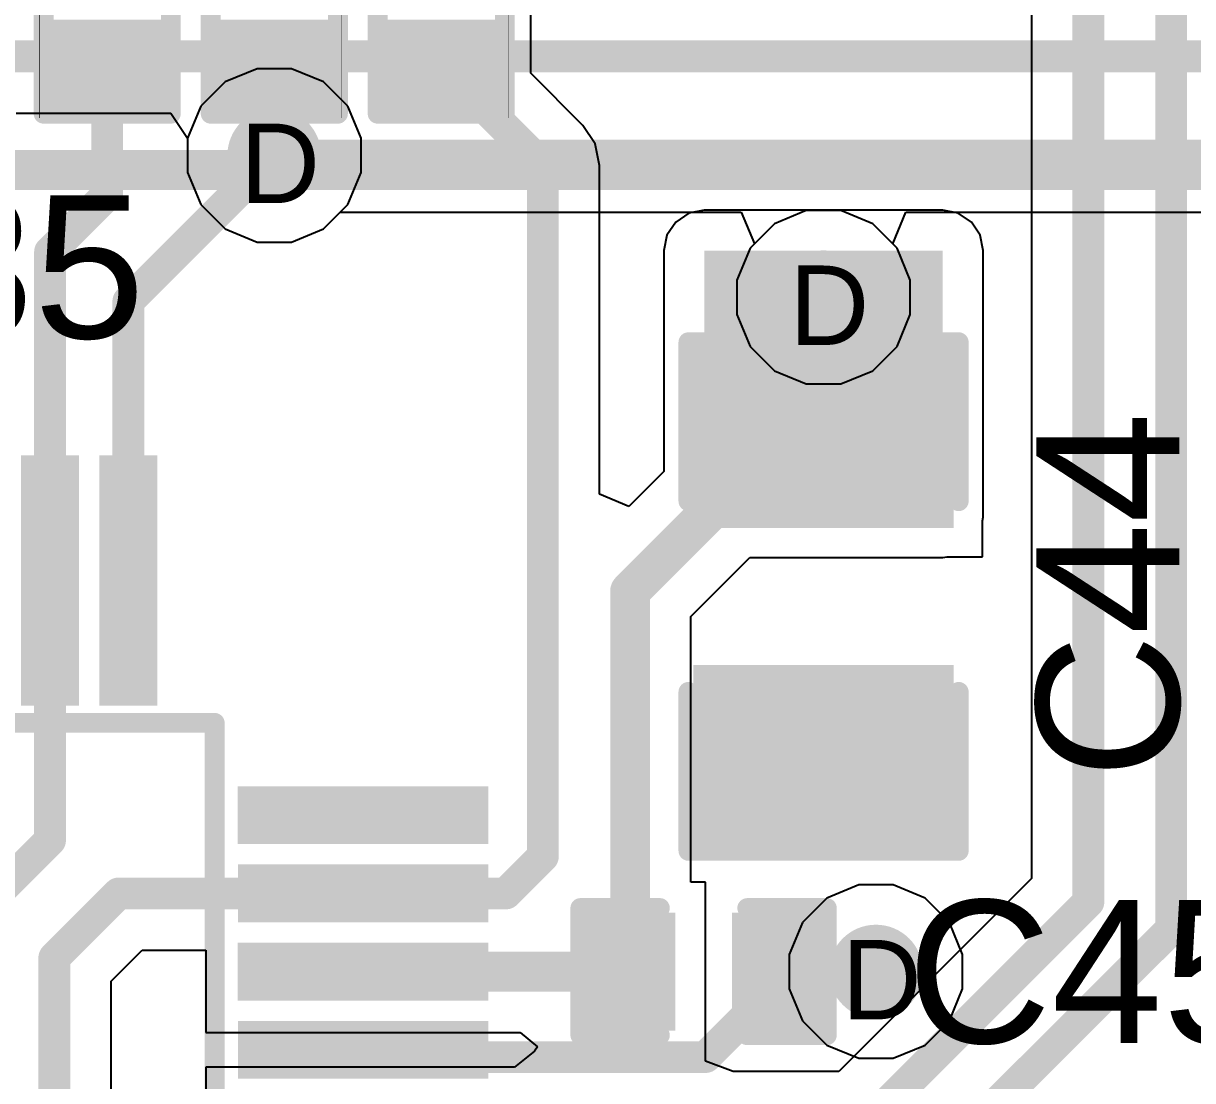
# Model space of a CAD drawing. Header units: inches. Extents: x -11 to 5428, y 0 to 5423.
# Drawn here: x 286.61 to 294.08, y 49.18 to 55.94 of the extents above; entities that cross this region are included whole.
import ezdxf

# ---------------------------------------------------------------- set-up
doc = ezdxf.new("R2010")
doc.units = ezdxf.units.IN
for name, color, linetype in [('Bottom Layer', 5, 'Continuous'), ('Dimension', 6, 'Continuous'), ('Drill Drawing', 1, 'Continuous'), ('GND', 16, 'Continuous'), ('PWR', 76, 'Continuous'), ('Top Layer', 1, 'Continuous'), ('Top Overlay', 2, 'Continuous'), ('Top Paste', 8, 'Continuous'), ('Top Solder', 216, 'Continuous'), ('Via Holes', 16, 'Continuous')]:
    doc.layers.add(name, color=color, linetype=linetype)
doc.styles.add('Arial', font='', dxfattribs={"height": 0.2})
doc.styles.get('Arial').set_extended_font_data('Arial')

# ---------------------------------------------------------------- blocks, each defined once
blk = doc.blocks.new('48_LQFP__7_7__616')
at = {"layer": 'Top Layer'}
for points in [[(4.99983506, -2.1148548), (4.99983506, -2.3848568), (3.49983806, -2.3848568), (3.49983806, -2.1148548)], [(4.99983506, -2.6151332), (4.99983506, -2.8851352), (3.49983806, -2.8851352), (3.49983806, -2.6151332)], [(1.38484356, -3.5000057), (1.38484356, -5.0000027), (1.11484156, -5.0000027), (1.11484156, -3.5000057)], [(1.88496956, -3.4999041), (1.88496956, -4.9999011), (1.61496756, -4.9999011), (1.61496756, -3.4999041)], [(2.38484156, -3.5000057), (2.38484156, -5.0000027), (2.11483956, -5.0000027), (2.11483956, -3.5000057)], [(2.88496756, -3.4999041), (2.88496756, -4.9999011), (2.61496556, -4.9999011), (2.61496556, -3.4999041)]]:
    blk.add_hatch(color=1, dxfattribs=at).paths.add_polyline_path(points)
at = {"layer": 'Top Paste'}
for points in [[(4.99983506, -2.1148548), (4.99983506, -2.3848568), (3.49983806, -2.3848568), (3.49983806, -2.1148548)], [(4.99983506, -2.6151332), (4.99983506, -2.8851352), (3.49983806, -2.8851352), (3.49983806, -2.6151332)], [(1.38484356, -3.5000057), (1.38484356, -5.0000027), (1.11484156, -5.0000027), (1.11484156, -3.5000057)], [(1.88496956, -3.4999041), (1.88496956, -4.9999011), (1.61496756, -4.9999011), (1.61496756, -3.4999041)], [(2.38484156, -3.5000057), (2.38484156, -5.0000027), (2.11483956, -5.0000027), (2.11483956, -3.5000057)], [(2.88496756, -3.4999041), (2.88496756, -4.9999011), (2.61496556, -4.9999011), (2.61496556, -3.4999041)]]:
    blk.add_hatch(color=8, dxfattribs=at).paths.add_polyline_path(points)
at = {"layer": 'Top Solder'}
for points in [[(5.049847659999999, -2.0648422), (5.049847659999999, -2.4348694), (3.44982546, -2.4348694), (3.44982546, -2.0648422)], [(5.049847659999999, -2.5651206), (5.049847659999999, -2.9351478), (3.44982546, -2.9351478), (3.44982546, -2.5651206)], [(1.43485616, -3.449993099999999), (1.43485616, -5.0500153), (1.06482896, -5.0500153), (1.06482896, -3.449993099999999)], [(1.93498216, -3.4498915), (1.93498216, -5.0499137), (1.56495496, -5.0499137), (1.56495496, -3.4498915)], [(2.43485416, -3.449993099999999), (2.43485416, -5.0500153), (2.06482696, -5.0500153), (2.06482696, -3.449993099999999)], [(2.93498016, -3.4498915), (2.93498016, -5.0499137), (2.56495296, -5.0499137), (2.56495296, -3.4498915)]]:
    blk.add_hatch(color=216, dxfattribs=at).paths.add_polyline_path(points)
at = {"layer": 'Top Overlay'}
for points in [[(3.34011016, 2.8955746, 0.127, 0.127, 0), (3.34011016, -3.3020254, 0.127, 0.127, 0)], [(-3.31468984, -3.3020254, 0.127, 0.127, 0), (3.34011016, -3.3020254, 0.127, 0.127, 0)]]:
    blk.add_lwpolyline(points, format="xyseb", dxfattribs=at)
blk.add_lwpolyline([(3.308360159999999, -3.3020254, 0.0635, 0.0635, 1), (3.37186016, -3.3020254, 0.0635, 0.0635, 1)], format="xyseb", close=True, dxfattribs=at)
blk.add_lwpolyline([(3.308360159999999, -3.3020254, 0.0635, 0.0635, 1), (3.37186016, -3.3020254, 0.0635, 0.0635, 1)], format="xyseb", close=True, dxfattribs=at)
blk = doc.blocks.new('R___0402_687')
at = {"layer": 'Top Layer'}
for points in [[(-0.6984872999999999, -0.3175025400000001), (-0.6984872999999999, 0.31749746), (-0.2412873000000001, 0.31749746), (-0.2412872999999999, -0.3175025399999999)], [(0.2413127000000001, -0.3175025400000001), (0.2413126999999999, 0.31749746), (0.6985127, 0.31749746), (0.6985127, -0.3175025399999999)]]:
    blk.add_hatch(color=1, dxfattribs=at).paths.add_polyline_path(points)
at = {"layer": 'Top Paste'}
for points in [[(-0.6984872999999999, -0.3175025400000001), (-0.6984872999999999, 0.31749746), (-0.2412873000000001, 0.31749746), (-0.2412872999999999, -0.3175025399999999)], [(0.2413127000000001, -0.3175025400000001), (0.2413126999999999, 0.31749746), (0.6985127, 0.31749746), (0.6985127, -0.3175025399999999)]]:
    blk.add_hatch(color=8, dxfattribs=at).paths.add_polyline_path(points)
at = {"layer": 'Top Solder'}
for points in [[(-0.75348846, -0.3725037), (-0.75348846, 0.3724986199999999), (-0.1862861400000001, 0.3724986200000001), (-0.1862861399999999, -0.3725036999999999)], [(0.1863115400000001, -0.3725037), (0.1863115399999999, 0.3724986199999999), (0.7535138599999999, 0.3724986200000001), (0.7535138599999999, -0.3725036999999999)]]:
    blk.add_hatch(color=216, dxfattribs=at).paths.add_polyline_path(points)
at = {"layer": 'Top Overlay'}
for points in [[(0.7874127, 0.40639746, 0.127, 0.127, 0), (-0.7873872999999999, 0.40639746, 0.127, 0.127, 0)], [(-0.7873872999999999, -0.40640254, 0.127, 0.127, 0), (-0.7873872999999999, 0.40639746, 0.127, 0.127, 0)], [(0.7874127, -0.40640254, 0.127, 0.127, 0), (0.7874127, 0.40639746, 0.127, 0.127, 0)], [(0.7874127, -0.40640254, 0.127, 0.127, 0), (-0.7873872999999999, -0.40640254, 0.127, 0.127, 0)], [(0.8128126999999999, -0.43180254, 0.0032258, 0.0032258, 0), (-0.8127873, -0.43180254, 0.0032258, 0.0032258, 0)]]:
    blk.add_lwpolyline(points, format="xyseb", dxfattribs=at)
for points in [[(-0.8191373, 0.40639746, 0.0635, 0.0635, 1), (-0.7556373, 0.40639746, 0.0635, 0.0635, 1)], [(-0.8191373, 0.40639746, 0.0635, 0.0635, 1), (-0.7556373, 0.40639746, 0.0635, 0.0635, 1)], [(0.7556626999999999, 0.40639746, 0.0635, 0.0635, 1), (0.8191627, 0.40639746, 0.0635, 0.0635, 1)], [(0.7556626999999999, 0.40639746, 0.0635, 0.0635, 1), (0.8191627, 0.40639746, 0.0635, 0.0635, 1)], [(-0.8191373, -0.40640254, 0.0635, 0.0635, 1), (-0.7556373, -0.40640254, 0.0635, 0.0635, 1)], [(-0.8191373, -0.40640254, 0.0635, 0.0635, 1), (-0.7556373, -0.40640254, 0.0635, 0.0635, 1)], [(0.7556626999999999, -0.40640254, 0.0635, 0.0635, 1), (0.8191627, -0.40640254, 0.0635, 0.0635, 1)], [(0.7556626999999999, -0.40640254, 0.0635, 0.0635, 1), (0.8191627, -0.40640254, 0.0635, 0.0635, 1)], [(-0.8135924800000001, -0.43180254, 0.0016129, 0.0016129, 1), (-0.8119821199999999, -0.43180254, 0.0016129, 0.0016129, 1)], [(0.8120075199999999, -0.43180254, 0.0016129, 0.0016129, 1), (0.8136178799999999, -0.43180254, 0.0016129, 0.0016129, 1)]]:
    blk.add_lwpolyline(points, format="xyseb", close=True, dxfattribs=at)
blk = doc.blocks.new('R___0402_691')
at = {"layer": 'Top Layer'}
for points in [[(-0.6985127, -0.3175254), (-0.6985127, 0.3174746), (-0.2413126999999999, 0.3174746), (-0.2413127, -0.3175254)], [(0.2412873, -0.3175254), (0.2412873, 0.3174746), (0.6984872999999999, 0.3174746), (0.6984872999999999, -0.3175254)]]:
    blk.add_hatch(color=1, dxfattribs=at).paths.add_polyline_path(points)
at = {"layer": 'Top Paste'}
for points in [[(-0.6985127, -0.3175254), (-0.6985127, 0.3174746), (-0.2413126999999999, 0.3174746), (-0.2413127, -0.3175254)], [(0.2412873, -0.3175254), (0.2412873, 0.3174746), (0.6984872999999999, 0.3174746), (0.6984872999999999, -0.3175254)]]:
    blk.add_hatch(color=8, dxfattribs=at).paths.add_polyline_path(points)
at = {"layer": 'Top Solder'}
for points in [[(-0.7535138599999999, -0.37252656), (-0.7535138599999999, 0.37247576), (-0.18631154, 0.37247576), (-0.18631154, -0.37252656)], [(0.18628614, -0.37252656), (0.18628614, 0.37247576), (0.75348846, 0.37247576), (0.75348846, -0.37252656)]]:
    blk.add_hatch(color=216, dxfattribs=at).paths.add_polyline_path(points)
at = {"layer": 'Top Overlay'}
for points in [[(-0.7874127, 0.4063746, 0.127, 0.127, 0), (0.7873872999999999, 0.4063746, 0.127, 0.127, 0)], [(-0.7874127, 0.4063746, 0.127, 0.127, 0), (-0.7874127, -0.4064254, 0.127, 0.127, 0)], [(0.7873872999999999, 0.4063746, 0.127, 0.127, 0), (0.7873872999999999, -0.4064254, 0.127, 0.127, 0)], [(-0.7874127, -0.4064254, 0.127, 0.127, 0), (0.7873872999999999, -0.4064254, 0.127, 0.127, 0)], [(-0.8128126999999999, -0.4318254, 0.0032258, 0.0032258, 0), (0.8127873, -0.4318254, 0.0032258, 0.0032258, 0)]]:
    blk.add_lwpolyline(points, format="xyseb", dxfattribs=at)
for points in [[(-0.8191627, 0.4063746, 0.0635, 0.0635, 1), (-0.7556626999999999, 0.4063746, 0.0635, 0.0635, 1)], [(-0.8191627, 0.4063746, 0.0635, 0.0635, 1), (-0.7556626999999999, 0.4063746, 0.0635, 0.0635, 1)], [(0.7556373, 0.4063746, 0.0635, 0.0635, 1), (0.8191373, 0.4063746, 0.0635, 0.0635, 1)], [(0.7556373, 0.4063746, 0.0635, 0.0635, 1), (0.8191373, 0.4063746, 0.0635, 0.0635, 1)], [(-0.8191627, -0.4064254, 0.0635, 0.0635, 1), (-0.7556626999999999, -0.4064254, 0.0635, 0.0635, 1)], [(-0.8191627, -0.4064254, 0.0635, 0.0635, 1), (-0.7556626999999999, -0.4064254, 0.0635, 0.0635, 1)], [(0.7556373, -0.4064254, 0.0635, 0.0635, 1), (0.8191373, -0.4064254, 0.0635, 0.0635, 1)], [(0.7556373, -0.4064254, 0.0635, 0.0635, 1), (0.8191373, -0.4064254, 0.0635, 0.0635, 1)], [(-0.8136178799999999, -0.4318254, 0.0016129, 0.0016129, 1), (-0.8120075199999999, -0.4318254, 0.0016129, 0.0016129, 1)], [(0.8119821199999999, -0.4318254, 0.0016129, 0.0016129, 1), (0.8135924800000001, -0.4318254, 0.0016129, 0.0016129, 1)]]:
    blk.add_lwpolyline(points, format="xyseb", close=True, dxfattribs=at)
blk = doc.blocks.new('R___0402_692')
at = {"layer": 'Top Layer'}
for points in [[(-0.6985127, -0.3175254), (-0.6985127, 0.3174746), (-0.2413126999999999, 0.3174746), (-0.2413127, -0.3175254)], [(0.2412873, -0.3175254), (0.2412873, 0.3174746), (0.6984872999999999, 0.3174746), (0.6984872999999999, -0.3175254)]]:
    blk.add_hatch(color=1, dxfattribs=at).paths.add_polyline_path(points)
at = {"layer": 'Top Paste'}
for points in [[(-0.6985127, -0.3175254), (-0.6985127, 0.3174746), (-0.2413126999999999, 0.3174746), (-0.2413127, -0.3175254)], [(0.2412873, -0.3175254), (0.2412873, 0.3174746), (0.6984872999999999, 0.3174746), (0.6984872999999999, -0.3175254)]]:
    blk.add_hatch(color=8, dxfattribs=at).paths.add_polyline_path(points)
at = {"layer": 'Top Solder'}
for points in [[(-0.7535138599999999, -0.37252656), (-0.7535138599999999, 0.37247576), (-0.18631154, 0.37247576), (-0.18631154, -0.37252656)], [(0.18628614, -0.37252656), (0.18628614, 0.37247576), (0.75348846, 0.37247576), (0.75348846, -0.37252656)]]:
    blk.add_hatch(color=216, dxfattribs=at).paths.add_polyline_path(points)
at = {"layer": 'Top Overlay'}
for points in [[(-0.7874127, 0.4063746, 0.127, 0.127, 0), (0.7873872999999999, 0.4063746, 0.127, 0.127, 0)], [(-0.7874127, 0.4063746, 0.127, 0.127, 0), (-0.7874127, -0.4064254, 0.127, 0.127, 0)], [(0.7873872999999999, 0.4063746, 0.127, 0.127, 0), (0.7873872999999999, -0.4064254, 0.127, 0.127, 0)], [(-0.7874127, -0.4064254, 0.127, 0.127, 0), (0.7873872999999999, -0.4064254, 0.127, 0.127, 0)], [(-0.8128126999999999, -0.4318254, 0.0032258, 0.0032258, 0), (0.8127873, -0.4318254, 0.0032258, 0.0032258, 0)]]:
    blk.add_lwpolyline(points, format="xyseb", dxfattribs=at)
for points in [[(-0.8191627, 0.4063746, 0.0635, 0.0635, 1), (-0.7556626999999999, 0.4063746, 0.0635, 0.0635, 1)], [(-0.8191627, 0.4063746, 0.0635, 0.0635, 1), (-0.7556626999999999, 0.4063746, 0.0635, 0.0635, 1)], [(0.7556373, 0.4063746, 0.0635, 0.0635, 1), (0.8191373, 0.4063746, 0.0635, 0.0635, 1)], [(0.7556373, 0.4063746, 0.0635, 0.0635, 1), (0.8191373, 0.4063746, 0.0635, 0.0635, 1)], [(-0.8191627, -0.4064254, 0.0635, 0.0635, 1), (-0.7556626999999999, -0.4064254, 0.0635, 0.0635, 1)], [(-0.8191627, -0.4064254, 0.0635, 0.0635, 1), (-0.7556626999999999, -0.4064254, 0.0635, 0.0635, 1)], [(0.7556373, -0.4064254, 0.0635, 0.0635, 1), (0.8191373, -0.4064254, 0.0635, 0.0635, 1)], [(0.7556373, -0.4064254, 0.0635, 0.0635, 1), (0.8191373, -0.4064254, 0.0635, 0.0635, 1)], [(-0.8136178799999999, -0.4318254, 0.0016129, 0.0016129, 1), (-0.8120075199999999, -0.4318254, 0.0016129, 0.0016129, 1)], [(0.8119821199999999, -0.4318254, 0.0016129, 0.0016129, 1), (0.8135924800000001, -0.4318254, 0.0016129, 0.0016129, 1)]]:
    blk.add_lwpolyline(points, format="xyseb", close=True, dxfattribs=at)
blk = doc.blocks.new('C___0402_799')
at = {"layer": 'Top Layer'}
for points in [[(-0.6984898399999999, -0.3175254), (-0.6984898399999999, 0.3174746), (-0.2412898399999999, 0.3174746), (-0.24128984, -0.3175254)], [(0.24131016, -0.3175254), (0.24131016, 0.3174746), (0.69851016, 0.3174746), (0.69851016, -0.3175254)]]:
    blk.add_hatch(color=1, dxfattribs=at).paths.add_polyline_path(points)
at = {"layer": 'Top Paste'}
for points in [[(-0.6984898399999999, -0.3175254), (-0.6984898399999999, 0.3174746), (-0.2412898399999999, 0.3174746), (-0.24128984, -0.3175254)], [(0.24131016, -0.3175254), (0.24131016, 0.3174746), (0.69851016, 0.3174746), (0.69851016, -0.3175254)]]:
    blk.add_hatch(color=8, dxfattribs=at).paths.add_polyline_path(points)
at = {"layer": 'Top Solder'}
for points in [[(-0.75848972, -0.37752528), (-0.75848972, 0.3774744799999999), (-0.1812899599999999, 0.3774744799999999), (-0.18128996, -0.37752528)], [(0.1813102799999999, -0.37752528), (0.18131028, 0.3774744799999999), (0.75851004, 0.3774744799999999), (0.75851004, -0.37752528)]]:
    blk.add_hatch(color=216, dxfattribs=at).paths.add_polyline_path(points)
at = {"layer": 'Top Overlay'}
for points in [[(-0.7873898399999999, 0.4063746, 0.127, 0.127, 0), (-0.7873898399999999, -0.4064254, 0.127, 0.127, 0)], [(-0.27938984, 0.4063746, 0.127, 0.127, 0), (-0.7873898399999999, 0.4063746, 0.127, 0.127, 0)], [(0.78741016, 0.4063746, 0.127, 0.127, 0), (0.27941016, 0.4063746, 0.127, 0.127, 0)], [(0.78741016, 0.4063746, 0.127, 0.127, 0), (0.78741016, -0.4064254, 0.127, 0.127, 0)], [(-0.27938984, -0.4064254, 0.127, 0.127, 0), (-0.7873898399999999, -0.4064254, 0.127, 0.127, 0)], [(0.78741016, -0.4064254, 0.127, 0.127, 0), (0.27941016, -0.4064254, 0.127, 0.127, 0)]]:
    blk.add_lwpolyline(points, format="xyseb", dxfattribs=at)
for points in [[(-0.8191398400000001, 0.4063746, 0.0635, 0.0635, 1), (-0.75563984, 0.4063746, 0.0635, 0.0635, 1)], [(-0.8191398400000001, 0.4063746, 0.0635, 0.0635, 1), (-0.75563984, 0.4063746, 0.0635, 0.0635, 1)], [(-0.3111398399999999, 0.4063746, 0.0635, 0.0635, 1), (-0.24763984, 0.4063746, 0.0635, 0.0635, 1)], [(0.24766016, 0.4063746, 0.0635, 0.0635, 1), (0.31116016, 0.4063746, 0.0635, 0.0635, 1)], [(0.7556601599999999, 0.4063746, 0.0635, 0.0635, 1), (0.8191601599999999, 0.4063746, 0.0635, 0.0635, 1)], [(0.7556601599999999, 0.4063746, 0.0635, 0.0635, 1), (0.8191601599999999, 0.4063746, 0.0635, 0.0635, 1)], [(-0.8191398400000001, -0.4064254, 0.0635, 0.0635, 1), (-0.75563984, -0.4064254, 0.0635, 0.0635, 1)], [(-0.8191398400000001, -0.4064254, 0.0635, 0.0635, 1), (-0.75563984, -0.4064254, 0.0635, 0.0635, 1)], [(-0.3111398399999999, -0.4064254, 0.0635, 0.0635, 1), (-0.24763984, -0.4064254, 0.0635, 0.0635, 1)], [(0.24766016, -0.4064254, 0.0635, 0.0635, 1), (0.31116016, -0.4064254, 0.0635, 0.0635, 1)], [(0.7556601599999999, -0.4064254, 0.0635, 0.0635, 1), (0.8191601599999999, -0.4064254, 0.0635, 0.0635, 1)], [(0.7556601599999999, -0.4064254, 0.0635, 0.0635, 1), (0.8191601599999999, -0.4064254, 0.0635, 0.0635, 1)]]:
    blk.add_lwpolyline(points, format="xyseb", close=True, dxfattribs=at)
blk = doc.blocks.new('C___0805_800')
at = {"layer": 'Top Layer'}
for points in [[(-1.52398984, 0.7619746), (-0.5079898399999999, 0.7619746), (-0.5079898399999999, -0.7620254), (-1.52398984, -0.7620254)], [(0.50801016, 0.7619746), (1.52401016, 0.7619746), (1.52401016, -0.7620254), (0.50801016, -0.7620254)]]:
    blk.add_hatch(color=1, dxfattribs=at).paths.add_polyline_path(points)
at = {"layer": 'Top Paste'}
for points in [[(-1.52398984, 0.7619746), (-0.5079898399999999, 0.7619746), (-0.5079898399999999, -0.7620254), (-1.52398984, -0.7620254)], [(0.50801016, 0.7619746), (1.52401016, 0.7619746), (1.52401016, -0.7620254), (0.50801016, -0.7620254)]]:
    blk.add_hatch(color=8, dxfattribs=at).paths.add_polyline_path(points)
at = {"layer": 'Top Solder'}
for points in [[(-1.5939897, 0.8319744600000001), (-0.43798998, 0.8319744600000001), (-0.43798998, -0.8320252599999999), (-1.5939897, -0.8320252599999999)], [(0.4380103, 0.8319744600000001), (1.59401002, 0.8319744600000001), (1.59401002, -0.8320252599999999), (0.4380103, -0.8320252599999999)]]:
    blk.add_hatch(color=216, dxfattribs=at).paths.add_polyline_path(points)
at = {"layer": 'Top Overlay'}
for points in [[(-1.62558984, 0.8635746, 0.127, 0.127, 0), (-1.62558984, -0.8636254, 0.127, 0.127, 0)], [(-1.62558984, 0.8635746, 0.127, 0.127, 0), (-0.6095898399999999, 0.8635746, 0.127, 0.127, 0)], [(0.60961016, 0.8635746, 0.127, 0.127, 0), (1.62561016, 0.8635746, 0.127, 0.127, 0)], [(1.62561016, 0.8635746, 0.127, 0.127, 0), (1.62561016, -0.8636254, 0.127, 0.127, 0)], [(-1.62558984, -0.8636254, 0.127, 0.127, 0), (-0.6095898399999999, -0.8636254, 0.127, 0.127, 0)], [(0.60961016, -0.8636254, 0.127, 0.127, 0), (1.62561016, -0.8636254, 0.127, 0.127, 0)]]:
    blk.add_lwpolyline(points, format="xyseb", dxfattribs=at)
for points in [[(-1.65733984, 0.8635746, 0.0635, 0.0635, 1), (-1.59383984, 0.8635746, 0.0635, 0.0635, 1)], [(-1.65733984, 0.8635746, 0.0635, 0.0635, 1), (-1.59383984, 0.8635746, 0.0635, 0.0635, 1)], [(-0.64133984, 0.8635746, 0.0635, 0.0635, 1), (-0.5778398399999999, 0.8635746, 0.0635, 0.0635, 1)], [(0.57786016, 0.8635746, 0.0635, 0.0635, 1), (0.64136016, 0.8635746, 0.0635, 0.0635, 1)], [(1.59386016, 0.8635746, 0.0635, 0.0635, 1), (1.65736016, 0.8635746, 0.0635, 0.0635, 1)], [(1.59386016, 0.8635746, 0.0635, 0.0635, 1), (1.65736016, 0.8635746, 0.0635, 0.0635, 1)], [(-1.65733984, -0.8636254, 0.0635, 0.0635, 1), (-1.59383984, -0.8636254, 0.0635, 0.0635, 1)], [(-1.65733984, -0.8636254, 0.0635, 0.0635, 1), (-1.59383984, -0.8636254, 0.0635, 0.0635, 1)], [(-0.64133984, -0.8636254, 0.0635, 0.0635, 1), (-0.5778398399999999, -0.8636254, 0.0635, 0.0635, 1)], [(0.57786016, -0.8636254, 0.0635, 0.0635, 1), (0.64136016, -0.8636254, 0.0635, 0.0635, 1)], [(1.59386016, -0.8636254, 0.0635, 0.0635, 1), (1.65736016, -0.8636254, 0.0635, 0.0635, 1)], [(1.59386016, -0.8636254, 0.0635, 0.0635, 1), (1.65736016, -0.8636254, 0.0635, 0.0635, 1)]]:
    blk.add_lwpolyline(points, format="xyseb", close=True, dxfattribs=at)

msp = doc.modelspace()

# ---------------------------------------------------------------- hatches: boundary and pattern name
at = {"layer": 'Bottom Layer'}
h = msp.add_hatch(color=5, dxfattribs=at)
edge = h.paths.add_edge_path()
edge.add_arc((288.2090375, 55.09325278), 0.2999994, 0, 360)
h = msp.add_hatch(color=5, dxfattribs=at)
edge = h.paths.add_edge_path()
edge.add_arc((291.7190127, 54.1862137), 0.2999994, 0, 360)
h = msp.add_hatch(color=5, dxfattribs=at)
edge = h.paths.add_edge_path()
edge.add_arc((292.0536831, 49.8753765), 0.2999994, 0, 360)
at = {"layer": 'GND'}
h = msp.add_hatch(color=16, dxfattribs=at)
edge = h.paths.add_edge_path()
edge.add_arc((288.2090375, 55.09325278), 0.2999994, 0, 360)
h = msp.add_hatch(color=16, dxfattribs=at)
edge = h.paths.add_edge_path()
edge.add_arc((291.7190127, 54.1862137), 0.2999994, 0, 360)
h = msp.add_hatch(color=16, dxfattribs=at)
edge = h.paths.add_edge_path()
edge.add_arc((292.0536831, 49.8753765), 0.2999994, 0, 360)
at = {"layer": 'PWR'}
h = msp.add_hatch(color=76, dxfattribs=at)
edge = h.paths.add_edge_path()
edge.add_arc((288.2090375, 55.09325278), 0.2999994, 0, 360)
h = msp.add_hatch(color=76, dxfattribs=at)
edge = h.paths.add_edge_path()
edge.add_arc((291.7190127, 54.1862137), 0.2999994, 0, 360)
h = msp.add_hatch(color=76, dxfattribs=at)
edge = h.paths.add_edge_path()
edge.add_arc((292.0536831, 49.8753765), 0.2999994, 0, 360)
at = {"layer": 'Top Layer'}
h = msp.add_hatch(color=1, dxfattribs=at)
edge = h.paths.add_edge_path()
edge.add_arc((288.2090375, 55.09325278), 0.2999994, 0, 360)
msp.add_hatch(color=1, dxfattribs=at).paths.add_polyline_path([(290.9570127, 52.7812127), (292.4810127, 52.7812127), (292.4810127, 54.48431317999999), (290.9570127, 54.48431317999999)])
h = msp.add_hatch(color=1, dxfattribs=at)
edge = h.paths.add_edge_path()
edge.add_arc((291.7190127, 54.1862137), 0.2999994, 0, 360)
h = msp.add_hatch(color=1, dxfattribs=at)
edge = h.paths.add_edge_path()
edge.add_arc((292.0536831, 49.8753765), 0.2999994, 0, 360)
at = {"layer": 'Via Holes'}
h = msp.add_hatch(color=7, dxfattribs=at)
edge = h.paths.add_edge_path()
edge.add_arc((288.2090375, 55.09325278), 0.1499997, 0, 360)
h = msp.add_hatch(color=7, dxfattribs=at)
edge = h.paths.add_edge_path()
edge.add_arc((291.7190127, 54.1862137), 0.1499997, 0, 360)
h = msp.add_hatch(color=7, dxfattribs=at)
edge = h.paths.add_edge_path()
edge.add_arc((292.0536831, 49.8753765), 0.1499997, 0, 360)

# ---------------------------------------------------------------- linework, layer by layer
at = {"layer": 'Bottom Layer'}
for p, q in [((286.55946498, 55.3641006), (287.54769262, 55.3641006)), ((287.54769262, 55.3641006), (287.6550381, 55.20344814)), ((287.6550381, 55.20344814), (287.6550381, 54.98305488)), ((287.6550381, 54.98305488), (287.7393788, 54.77943832)), ((287.7393788, 54.77943832), (287.89522304, 54.62359408)), ((288.52285196, 54.62359408), (288.62994344, 54.73068555999999)), ((288.62994344, 54.73068555999999), (291.19264088, 54.73068555999999)), ((291.19264088, 54.73068555999999), (291.2768114, 54.52748556)), ((292.161214, 54.52748556), (292.24538452, 54.73068555999999)), ((292.24538452, 54.73068555999999), (303.60779004, 54.73068555999999)), ((287.89522304, 54.62359408), (288.0988396, 54.53925338)), ((288.3192354, 54.53925338), (288.52285196, 54.62359408)), ((288.0988396, 54.53925338), (288.3192354, 54.53925338)), ((291.249354, 54.50002816), (291.1650133, 54.2964116)), ((291.2768114, 54.52748556), (291.249354, 54.50002816)), ((292.1886714, 54.50002816), (292.161214, 54.52748556)), ((292.2730121, 54.2964116), (292.1886714, 54.50002816)), ((291.1650133, 54.2964116), (291.1650133, 54.07601579999999)), ((292.2730121, 54.07601579999999), (292.2730121, 54.2964116)), ((291.1650133, 54.07601579999999), (291.249354, 53.87239924)), ((292.1886714, 53.87239924), (292.2730121, 54.07601579999999)), ((291.249354, 53.87239924), (291.40519824, 53.716555)), ((292.03282716, 53.716555), (292.1886714, 53.87239924)), ((291.40519824, 53.716555), (291.6088148, 53.6322143)), ((291.8292106, 53.6322143), (292.03282716, 53.716555)), ((291.6088148, 53.6322143), (291.8292106, 53.6322143))]:
    msp.add_line(p, q, dxfattribs=at)
for points in [[(286.40928494, 55.72666782, 0.2032, 0.2032, 0), (304.06435758, 55.72666782, 0.2032, 0.2032, 0)], [(288.2090375, 55.09325278, 0.2032, 0.2032, 0), (303.75797262, 55.09325278, 0.2032, 0.2032, 0)]]:
    msp.add_lwpolyline(points, format="xyseb", dxfattribs=at)
msp.add_lwpolyline([(288.1582375, 55.09325278, 0.1016, 0.1016, 1), (288.2598374999999, 55.09325278, 0.1016, 0.1016, 1)], format="xyseb", close=True, dxfattribs=at)
at = {"layer": 'Dimension'}
msp.add_lwpolyline([(0, 55.00001446, 0.254, 0.254, 0), (344.00002574, 55.00001446, 0.254, 0.254, 0)], format="xyseb", dxfattribs=at)
at = {"layer": 'GND'}
for p, q in [((288.0988396, 55.64725218), (287.89522304, 55.56291148)), ((288.3192354, 55.64725218), (288.0988396, 55.64725218)), ((288.52285196, 55.56291148), (288.3192354, 55.64725218)), ((287.89522304, 55.56291148), (287.7393788, 55.40706723999999)), ((288.6786962, 55.40706723999999), (288.52285196, 55.56291148)), ((287.7393788, 55.40706723999999), (287.6550381, 55.20345068)), ((288.7630369, 55.20345068), (288.6786962, 55.40706723999999)), ((287.6550381, 55.20345068), (287.6550381, 54.98305488)), ((288.7630369, 54.98305488), (288.7630369, 55.20345068)), ((287.6550381, 54.98305488), (287.7393788, 54.77943832)), ((288.6786962, 54.77943832), (288.7630369, 54.98305488)), ((287.7393788, 54.77943832), (287.89522304, 54.62359408)), ((288.52285196, 54.62359408), (288.6786962, 54.77943832)), ((291.6088148, 54.7402131), (291.40519824, 54.6558724)), ((291.8292106, 54.7402131), (291.6088148, 54.7402131)), ((292.03282716, 54.6558724), (291.8292106, 54.7402131)), ((287.89522304, 54.62359408), (288.0988396, 54.53925338)), ((288.3192354, 54.53925338), (288.52285196, 54.62359408)), ((291.40519824, 54.6558724), (291.249354, 54.50002816)), ((292.1886714, 54.50002816), (292.03282716, 54.6558724)), ((288.0988396, 54.53925338), (288.3192354, 54.53925338)), ((291.249354, 54.50002816), (291.1650133, 54.2964116)), ((292.2730121, 54.2964116), (292.1886714, 54.50002816)), ((291.1650133, 54.2964116), (291.1650133, 54.07601579999999)), ((292.2730121, 54.07601579999999), (292.2730121, 54.2964116)), ((291.1650133, 54.07601579999999), (291.249354, 53.87239924)), ((292.1886714, 53.87239924), (292.2730121, 54.07601579999999)), ((291.249354, 53.87239924), (291.40519824, 53.716555)), ((292.03282716, 53.716555), (292.1886714, 53.87239924)), ((291.40519824, 53.716555), (291.6088148, 53.6322143)), ((291.8292106, 53.6322143), (292.03282716, 53.716555)), ((291.6088148, 53.6322143), (291.8292106, 53.6322143))]:
    msp.add_line(p, q, dxfattribs=at)
at = {"layer": 'PWR'}
for p, q in [((288.0988396, 55.64725218), (287.89522304, 55.56291148)), ((288.3192354, 55.64725218), (288.0988396, 55.64725218)), ((288.52285196, 55.56291148), (288.3192354, 55.64725218)), ((287.89522304, 55.56291148), (287.7393788, 55.40706723999999)), ((288.6786962, 55.40706723999999), (288.52285196, 55.56291148)), ((287.7393788, 55.40706723999999), (287.6550381, 55.20345068)), ((288.7630369, 55.20345068), (288.6786962, 55.40706723999999)), ((287.6550381, 55.20345068), (287.6550381, 54.98305488)), ((288.7630369, 54.98305488), (288.7630369, 55.20345068)), ((287.6550381, 54.98305488), (287.7393788, 54.77943832)), ((288.6786962, 54.77943832), (288.7630369, 54.98305488)), ((287.7393788, 54.77943832), (287.89522304, 54.62359408)), ((288.52285196, 54.62359408), (288.6786962, 54.77943832)), ((287.89522304, 54.62359408), (288.0988396, 54.53925338)), ((288.3192354, 54.53925338), (288.52285196, 54.62359408)), ((288.0988396, 54.53925338), (288.3192354, 54.53925338)), ((291.9434852, 50.4293759), (291.73986864, 50.3450352)), ((292.163881, 50.4293759), (291.9434852, 50.4293759)), ((292.3674975599999, 50.3450352), (292.163881, 50.4293759)), ((291.73986864, 50.3450352), (291.5840244, 50.18919096)), ((292.5233418, 50.18919096), (292.3674975599999, 50.3450352)), ((291.5840244, 50.18919096), (291.4996837, 49.9855744)), ((292.6076825, 49.9855744), (292.5233418, 50.18919096)), ((291.4996837, 49.9855744), (291.4996837, 49.7651786)), ((292.6076825, 49.7651786), (292.6076825, 49.9855744)), ((291.4996837, 49.7651786), (291.5840244, 49.56156204)), ((292.5233418, 49.56156204), (292.6076825, 49.7651786)), ((291.5840244, 49.56156204), (291.73986864, 49.4057178)), ((292.3674975599999, 49.4057178), (292.5233418, 49.56156204)), ((291.73986864, 49.4057178), (291.9434852, 49.3213771)), ((292.163881, 49.3213771), (292.3674975599999, 49.4057178)), ((291.9434852, 49.3213771), (292.163881, 49.3213771))]:
    msp.add_line(p, q, dxfattribs=at)
at = {"layer": 'Top Layer'}
for p, q in [((289.8473375, 55.61846889999999), (289.8473375, 56.15981909999999)), ((293.04885764, 56.09476716), (293.04885764, 50.47065598)), ((290.18142878, 55.28437508), (289.8473375, 55.61846889999999)), ((290.1814364, 55.28437), (290.18142878, 55.28437508)), ((290.26002908, 55.16674259999999), (290.1814364, 55.28437)), ((290.28763126, 55.02799509999999), (290.26002908, 55.16674259999999)), ((290.28762872, 55.0279824), (290.28763126, 55.02799509999999)), ((290.28762872, 52.92669627999999), (290.28762872, 55.0279824)), ((290.8579069799999, 54.7235761), (290.7738888599999, 54.66743702)), ((290.9570127, 54.74328904), (290.8579069799999, 54.7235761)), ((292.4810127, 54.74328904), (290.9570127, 54.74328904)), ((292.58011842, 54.7235761), (292.4810127, 54.74328904)), ((292.66413654, 54.66743702), (292.58011842, 54.7235761)), ((290.7738888599999, 54.66743702), (290.71774978, 54.5834189)), ((292.7202756199999, 54.5834189), (292.66413654, 54.66743702)), ((290.71774978, 54.5834189), (290.69803684, 54.48431317999999)), ((292.73998856, 54.48431317999999), (292.7202756199999, 54.5834189)), ((290.69803684, 54.48431317999999), (290.69803684, 53.07160835999999)), ((292.73998856, 52.7812127), (292.73998856, 54.48431317999999)), ((290.69803684, 53.07160835999999), (290.47536266, 52.84893418)), ((290.47536266, 52.84893418), (290.28762872, 52.92669627999999)), ((292.7350127, 52.75619624), (292.73998856, 52.7812127)), ((292.7350127, 52.5272127), (292.7350127, 52.75619624)), ((290.87080256, 52.14563104), (291.24740836, 52.52223684)), ((291.24740836, 52.52223684), (292.4810127, 52.52223684)), ((292.4810127, 52.52223684), (292.50602916, 52.5272127)), ((292.50602916, 52.5272127), (292.7350127, 52.5272127)), ((290.87080256, 50.4469019), (290.87080256, 52.14563104)), ((290.9649375, 50.4469019), (290.87080256, 50.4469019)), ((290.9649375, 49.30390444), (290.9649375, 50.4469019)), ((293.04885764, 50.47065598), (291.81617024, 49.23797112)), ((287.16570456, 49.81405328), (287.36435542, 50.01270668)), ((287.36435542, 50.01270668), (287.7719162, 50.01270668)), ((287.7719162, 50.01270668), (287.7719162, 49.4864009)), ((287.16570456, 47.55544464), (287.16570456, 49.81405328)), ((287.7719162, 49.4864009), (289.77991066, 49.4864009)), ((289.77991066, 49.4864009), (289.89180274, 49.3948974)), ((289.89180274, 49.3948974), (289.87204408, 49.36728252)), ((289.87204408, 49.36728252), (289.74292572, 49.2644049)), ((289.74292572, 49.2644049), (287.7719162, 49.2644049)), ((287.7719162, 49.2644049), (287.7719162, 48.48640289999999)), ((291.14082996, 49.23797112), (290.9649375, 49.30390444)), ((291.81617024, 49.23797112), (291.14082996, 49.23797112))]:
    msp.add_line(p, q, dxfattribs=at)
for points in [[(293.94065926, 50.14807598, 0.2032, 0.2032, 0), (293.94065926, 56.98576359999999, 0.2032, 0.2032, 0)], [(293.41142486, 50.32047593999999, 0.2032, 0.2032, 0), (293.41142486, 56.24494719999999, 0.2032, 0.2032, 0)], [(287.1411199, 54.84189437999999, 0.2032, 0.2032, 0), (287.1411199, 55.67721909999999, 0.2032, 0.2032, 0)], [(288.2090375, 55.09325278, 0.2032, 0.2032, 0), (288.2090375, 55.67721909999999, 0.2032, 0.2032, 0)], [(289.2758375, 55.67721909999999, 0.2032, 0.2032, 0), (289.3647375, 55.67721909999999, 0.2032, 0.2032, 0)], [(289.3647375, 55.67721909999999, 0.2032, 0.2032, 0), (289.4917375, 55.55021909999999, 0.2032, 0.2032, 0)], [(289.4917375, 55.4613191, 0.2032, 0.2032, 0), (289.4917375, 55.55021909999999, 0.2032, 0.2032, 0)], [(289.4917375, 55.4613191, 0.2032, 0.2032, 0), (289.9250615, 55.02799509999999, 0.2032, 0.2032, 0)], [(287.2761463, 54.16035903999999, 0.2032, 0.2032, 0), (288.2090375, 55.09325024, 0.2032, 0.2032, 0)], [(289.9250615, 50.61097066, 0.2032, 0.2032, 0), (289.9250615, 55.02799509999999, 0.2032, 0.2032, 0)], [(286.7758679, 54.47664238, 0.2032, 0.2032, 0), (287.1411199, 54.84189437999999, 0.2032, 0.2032, 0)], [(286.7758679, 52.3752699, 0.2032, 0.2032, 0), (286.7758679, 54.47664238, 0.2032, 0.2032, 0)], [(287.2761463, 52.3752699, 0.2032, 0.2032, 0), (287.2761463, 54.16035903999999, 0.2032, 0.2032, 0)], [(290.4823375, 52.3065375, 0.254, 0.254, 0), (291.4650127, 53.28921269999999, 0.254, 0.254, 0)], [(291.4650127, 53.28921269999999, 0.254, 0.254, 0), (291.7190127, 53.28921269999999, 0.254, 0.254, 0)], [(286.7758679, 50.71497349999999, 0.2032, 0.2032, 0), (286.7758679, 52.3752699, 0.2032, 0.2032, 0)], [(290.4823375, 49.8754019, 0.254, 0.254, 0), (290.4823375, 52.3065375, 0.254, 0.254, 0)], [(286.29017926, 50.22928486, 0.2032, 0.2032, 0), (286.7758679, 50.71497349999999, 0.2032, 0.2032, 0)], [(289.68936474, 50.3752739, 0.2032, 0.2032, 0), (289.9250615, 50.61097066, 0.2032, 0.2032, 0)], [(286.80313734, 49.96423586, 0.2032, 0.2032, 0), (287.21417538, 50.3752739, 0.2032, 0.2032, 0)], [(287.21417538, 50.3752739, 0.2032, 0.2032, 0), (288.7760163, 50.3752739, 0.2032, 0.2032, 0)], [(288.7760163, 50.3752739, 0.2032, 0.2032, 0), (289.68936474, 50.3752739, 0.2032, 0.2032, 0)], [(291.96635282, 48.87540389999999, 0.2032, 0.2032, 0), (293.41142486, 50.32047593999999, 0.2032, 0.2032, 0)], [(292.16786118, 48.37527789999999, 0.2032, 0.2032, 0), (293.94065926, 50.14807598, 0.2032, 0.2032, 0)], [(286.80313734, 46.13018714, 0.2032, 0.2032, 0), (286.80313734, 49.96423586, 0.2032, 0.2032, 0)], [(288.7759147, 49.8754019, 0.254, 0.254, 0), (290.4823375, 49.8754019, 0.254, 0.254, 0)], [(291.4221375, 49.7865019, 0.2032, 0.2032, 0), (291.4221375, 49.8754019, 0.2032, 0.2032, 0)], [(290.9649375, 49.3293019, 0.2032, 0.2032, 0), (291.4221375, 49.7865019, 0.2032, 0.2032, 0)], [(288.7760163, 49.3752759, 0.2032, 0.2032, 0), (288.8094173, 49.3418749, 0.2032, 0.2032, 0)], [(288.1461471, 49.3293019, 0.2032, 0.2032, 0), (290.9649375, 49.3293019, 0.2032, 0.2032, 0)]]:
    msp.add_lwpolyline(points, format="xyseb", dxfattribs=at)
for points in [[(287.0903199, 55.67721909999999, 0.1016, 0.1016, 1), (287.1919199, 55.67721909999999, 0.1016, 0.1016, 1)], [(288.1582375, 55.67721909999999, 0.1016, 0.1016, 1), (288.2598374999999, 55.67721909999999, 0.1016, 0.1016, 1)], [(289.2250375, 55.67721909999999, 0.1016, 0.1016, 1), (289.3266374999999, 55.67721909999999, 0.1016, 0.1016, 1)], [(289.3139375, 55.67721909999999, 0.1016, 0.1016, 1), (289.4155375, 55.67721909999999, 0.1016, 0.1016, 1)], [(289.3139375, 55.67721909999999, 0.1016, 0.1016, 1), (289.4155375, 55.67721909999999, 0.1016, 0.1016, 1)], [(289.4409375, 55.55021909999999, 0.1016, 0.1016, 1), (289.5425375, 55.55021909999999, 0.1016, 0.1016, 1)], [(289.4409375, 55.55021909999999, 0.1016, 0.1016, 1), (289.5425375, 55.55021909999999, 0.1016, 0.1016, 1)], [(289.4409375, 55.4613191, 0.1016, 0.1016, 1), (289.5425375, 55.4613191, 0.1016, 0.1016, 1)], [(289.4409375, 55.4613191, 0.1016, 0.1016, 1), (289.5425375, 55.4613191, 0.1016, 0.1016, 1)], [(288.1582375, 55.09325278, 0.1016, 0.1016, 1), (288.2598374999999, 55.09325278, 0.1016, 0.1016, 1)], [(288.1582375, 55.09325024, 0.1016, 0.1016, 1), (288.2598374999999, 55.09325024, 0.1016, 0.1016, 1)], [(289.8742615, 55.02799509999999, 0.1016, 0.1016, 1), (289.9758615, 55.02799509999999, 0.1016, 0.1016, 1)], [(289.8742615, 55.02799509999999, 0.1016, 0.1016, 1), (289.9758615, 55.02799509999999, 0.1016, 0.1016, 1)], [(287.0903199, 54.84189437999999, 0.1016, 0.1016, 1), (287.1919199, 54.84189437999999, 0.1016, 0.1016, 1)], [(287.0903199, 54.84189437999999, 0.1016, 0.1016, 1), (287.1919199, 54.84189437999999, 0.1016, 0.1016, 1)], [(286.7250679, 54.47664238, 0.1016, 0.1016, 1), (286.8266679, 54.47664238, 0.1016, 0.1016, 1)], [(286.7250679, 54.47664238, 0.1016, 0.1016, 1), (286.8266679, 54.47664238, 0.1016, 0.1016, 1)], [(287.2253463, 54.16035903999999, 0.1016, 0.1016, 1), (287.3269463, 54.16035903999999, 0.1016, 0.1016, 1)], [(287.2253463, 54.16035903999999, 0.1016, 0.1016, 1), (287.3269463, 54.16035903999999, 0.1016, 0.1016, 1)], [(291.4015127, 53.28921269999999, 0.127, 0.127, 1), (291.5285127, 53.28921269999999, 0.127, 0.127, 1)], [(291.4015127, 53.28921269999999, 0.127, 0.127, 1), (291.5285127, 53.28921269999999, 0.127, 0.127, 1)], [(291.6555127, 53.28921269999999, 0.127, 0.127, 1), (291.7825127, 53.28921269999999, 0.127, 0.127, 1)], [(286.7250679, 52.3752699, 0.1016, 0.1016, 1), (286.8266679, 52.3752699, 0.1016, 0.1016, 1)], [(286.7250679, 52.3752699, 0.1016, 0.1016, 1), (286.8266679, 52.3752699, 0.1016, 0.1016, 1)], [(287.2253463, 52.3752699, 0.1016, 0.1016, 1), (287.3269463, 52.3752699, 0.1016, 0.1016, 1)], [(290.4188375, 52.3065375, 0.127, 0.127, 1), (290.5458374999999, 52.3065375, 0.127, 0.127, 1)], [(290.4188375, 52.3065375, 0.127, 0.127, 1), (290.5458374999999, 52.3065375, 0.127, 0.127, 1)], [(286.7250679, 50.71497349999999, 0.1016, 0.1016, 1), (286.8266679, 50.71497349999999, 0.1016, 0.1016, 1)], [(286.7250679, 50.71497349999999, 0.1016, 0.1016, 1), (286.8266679, 50.71497349999999, 0.1016, 0.1016, 1)], [(289.8742615, 50.61097066, 0.1016, 0.1016, 1), (289.9758615, 50.61097066, 0.1016, 0.1016, 1)], [(289.8742615, 50.61097066, 0.1016, 0.1016, 1), (289.9758615, 50.61097066, 0.1016, 0.1016, 1)], [(287.16337538, 50.3752739, 0.1016, 0.1016, 1), (287.26497538, 50.3752739, 0.1016, 0.1016, 1)], [(287.16337538, 50.3752739, 0.1016, 0.1016, 1), (287.26497538, 50.3752739, 0.1016, 0.1016, 1)], [(288.7252163, 50.3752739, 0.1016, 0.1016, 1), (288.8268163, 50.3752739, 0.1016, 0.1016, 1)], [(288.7252163, 50.3752739, 0.1016, 0.1016, 1), (288.8268163, 50.3752739, 0.1016, 0.1016, 1)], [(289.63856474, 50.3752739, 0.1016, 0.1016, 1), (289.74016474, 50.3752739, 0.1016, 0.1016, 1)], [(289.63856474, 50.3752739, 0.1016, 0.1016, 1), (289.74016474, 50.3752739, 0.1016, 0.1016, 1)], [(293.36062486, 50.32047593999999, 0.1016, 0.1016, 1), (293.46222486, 50.32047593999999, 0.1016, 0.1016, 1)], [(293.36062486, 50.32047593999999, 0.1016, 0.1016, 1), (293.46222486, 50.32047593999999, 0.1016, 0.1016, 1)], [(293.88985926, 50.14807598, 0.1016, 0.1016, 1), (293.9914592599999, 50.14807598, 0.1016, 0.1016, 1)], [(293.88985926, 50.14807598, 0.1016, 0.1016, 1), (293.9914592599999, 50.14807598, 0.1016, 0.1016, 1)], [(286.75233734, 49.96423586, 0.1016, 0.1016, 1), (286.85393734, 49.96423586, 0.1016, 0.1016, 1)], [(286.75233734, 49.96423586, 0.1016, 0.1016, 1), (286.85393734, 49.96423586, 0.1016, 0.1016, 1)], [(288.7124147, 49.8754019, 0.127, 0.127, 1), (288.8394147, 49.8754019, 0.127, 0.127, 1)], [(290.4188375, 49.8754019, 0.127, 0.127, 1), (290.5458374999999, 49.8754019, 0.127, 0.127, 1)], [(290.4188375, 49.8754019, 0.127, 0.127, 1), (290.5458374999999, 49.8754019, 0.127, 0.127, 1)], [(291.3713375, 49.8754019, 0.1016, 0.1016, 1), (291.4729374999999, 49.8754019, 0.1016, 0.1016, 1)], [(291.3713375, 49.7865019, 0.1016, 0.1016, 1), (291.4729374999999, 49.7865019, 0.1016, 0.1016, 1)], [(291.3713375, 49.7865019, 0.1016, 0.1016, 1), (291.4729374999999, 49.7865019, 0.1016, 0.1016, 1)], [(288.7252163, 49.3752759, 0.1016, 0.1016, 1), (288.8268163, 49.3752759, 0.1016, 0.1016, 1)], [(288.0953471, 49.3293019, 0.1016, 0.1016, 1), (288.1969471, 49.3293019, 0.1016, 0.1016, 1)], [(288.7586173, 49.3418749, 0.1016, 0.1016, 1), (288.8602173, 49.3418749, 0.1016, 0.1016, 1)], [(290.9141375, 49.3293019, 0.1016, 0.1016, 1), (291.0157375, 49.3293019, 0.1016, 0.1016, 1)], [(290.9141375, 49.3293019, 0.1016, 0.1016, 1), (291.0157375, 49.3293019, 0.1016, 0.1016, 1)]]:
    msp.add_lwpolyline(points, format="xyseb", close=True, dxfattribs=at)

# ---------------------------------------------------------------- block references
for name, p, rotation in [('R___0402_687', (287.1411224399999, 56.14713179999999), 270), ('R___0402_692', (288.2090121, 56.14713179999999), 90), ('R___0402_691', (289.2758120999999, 56.14713179999999), 90), ('C___0805_800', (291.7189873, 52.27320254), 90), ('48_LQFP__7_7__616', (284.5260121, 48.12543333999999), 90), ('C___0402_799', (290.95224766, 49.8753765), 180)]:
    msp.add_blockref(name, p, dxfattribs=dict(rotation=rotation))

# ---------------------------------------------------------------- texts
at = {"layer": 'Drill Drawing', "style": 'Arial'}
for p in [(287.9889592, 54.7885366), (291.4989344, 53.88149752), (291.8336048, 49.57066031999999)]:
    msp.add_text('D', height=0.508, dxfattribs=at).set_placement(p)
at = {"layer": 'Top Overlay', "style": 'Arial'}
for s, p in [('C35', (285.0392064, 53.92436002)), ('C45', (292.25281656, 49.41834922))]:
    msp.add_text(s, height=0.9143999999999999, dxfattribs=at).set_placement(p)
msp.add_text('C44', height=0.9143999999999999, rotation=90, dxfattribs=at).set_placement((293.99244732, 51.10861762))

doc.saveas('drawing.dxf')
